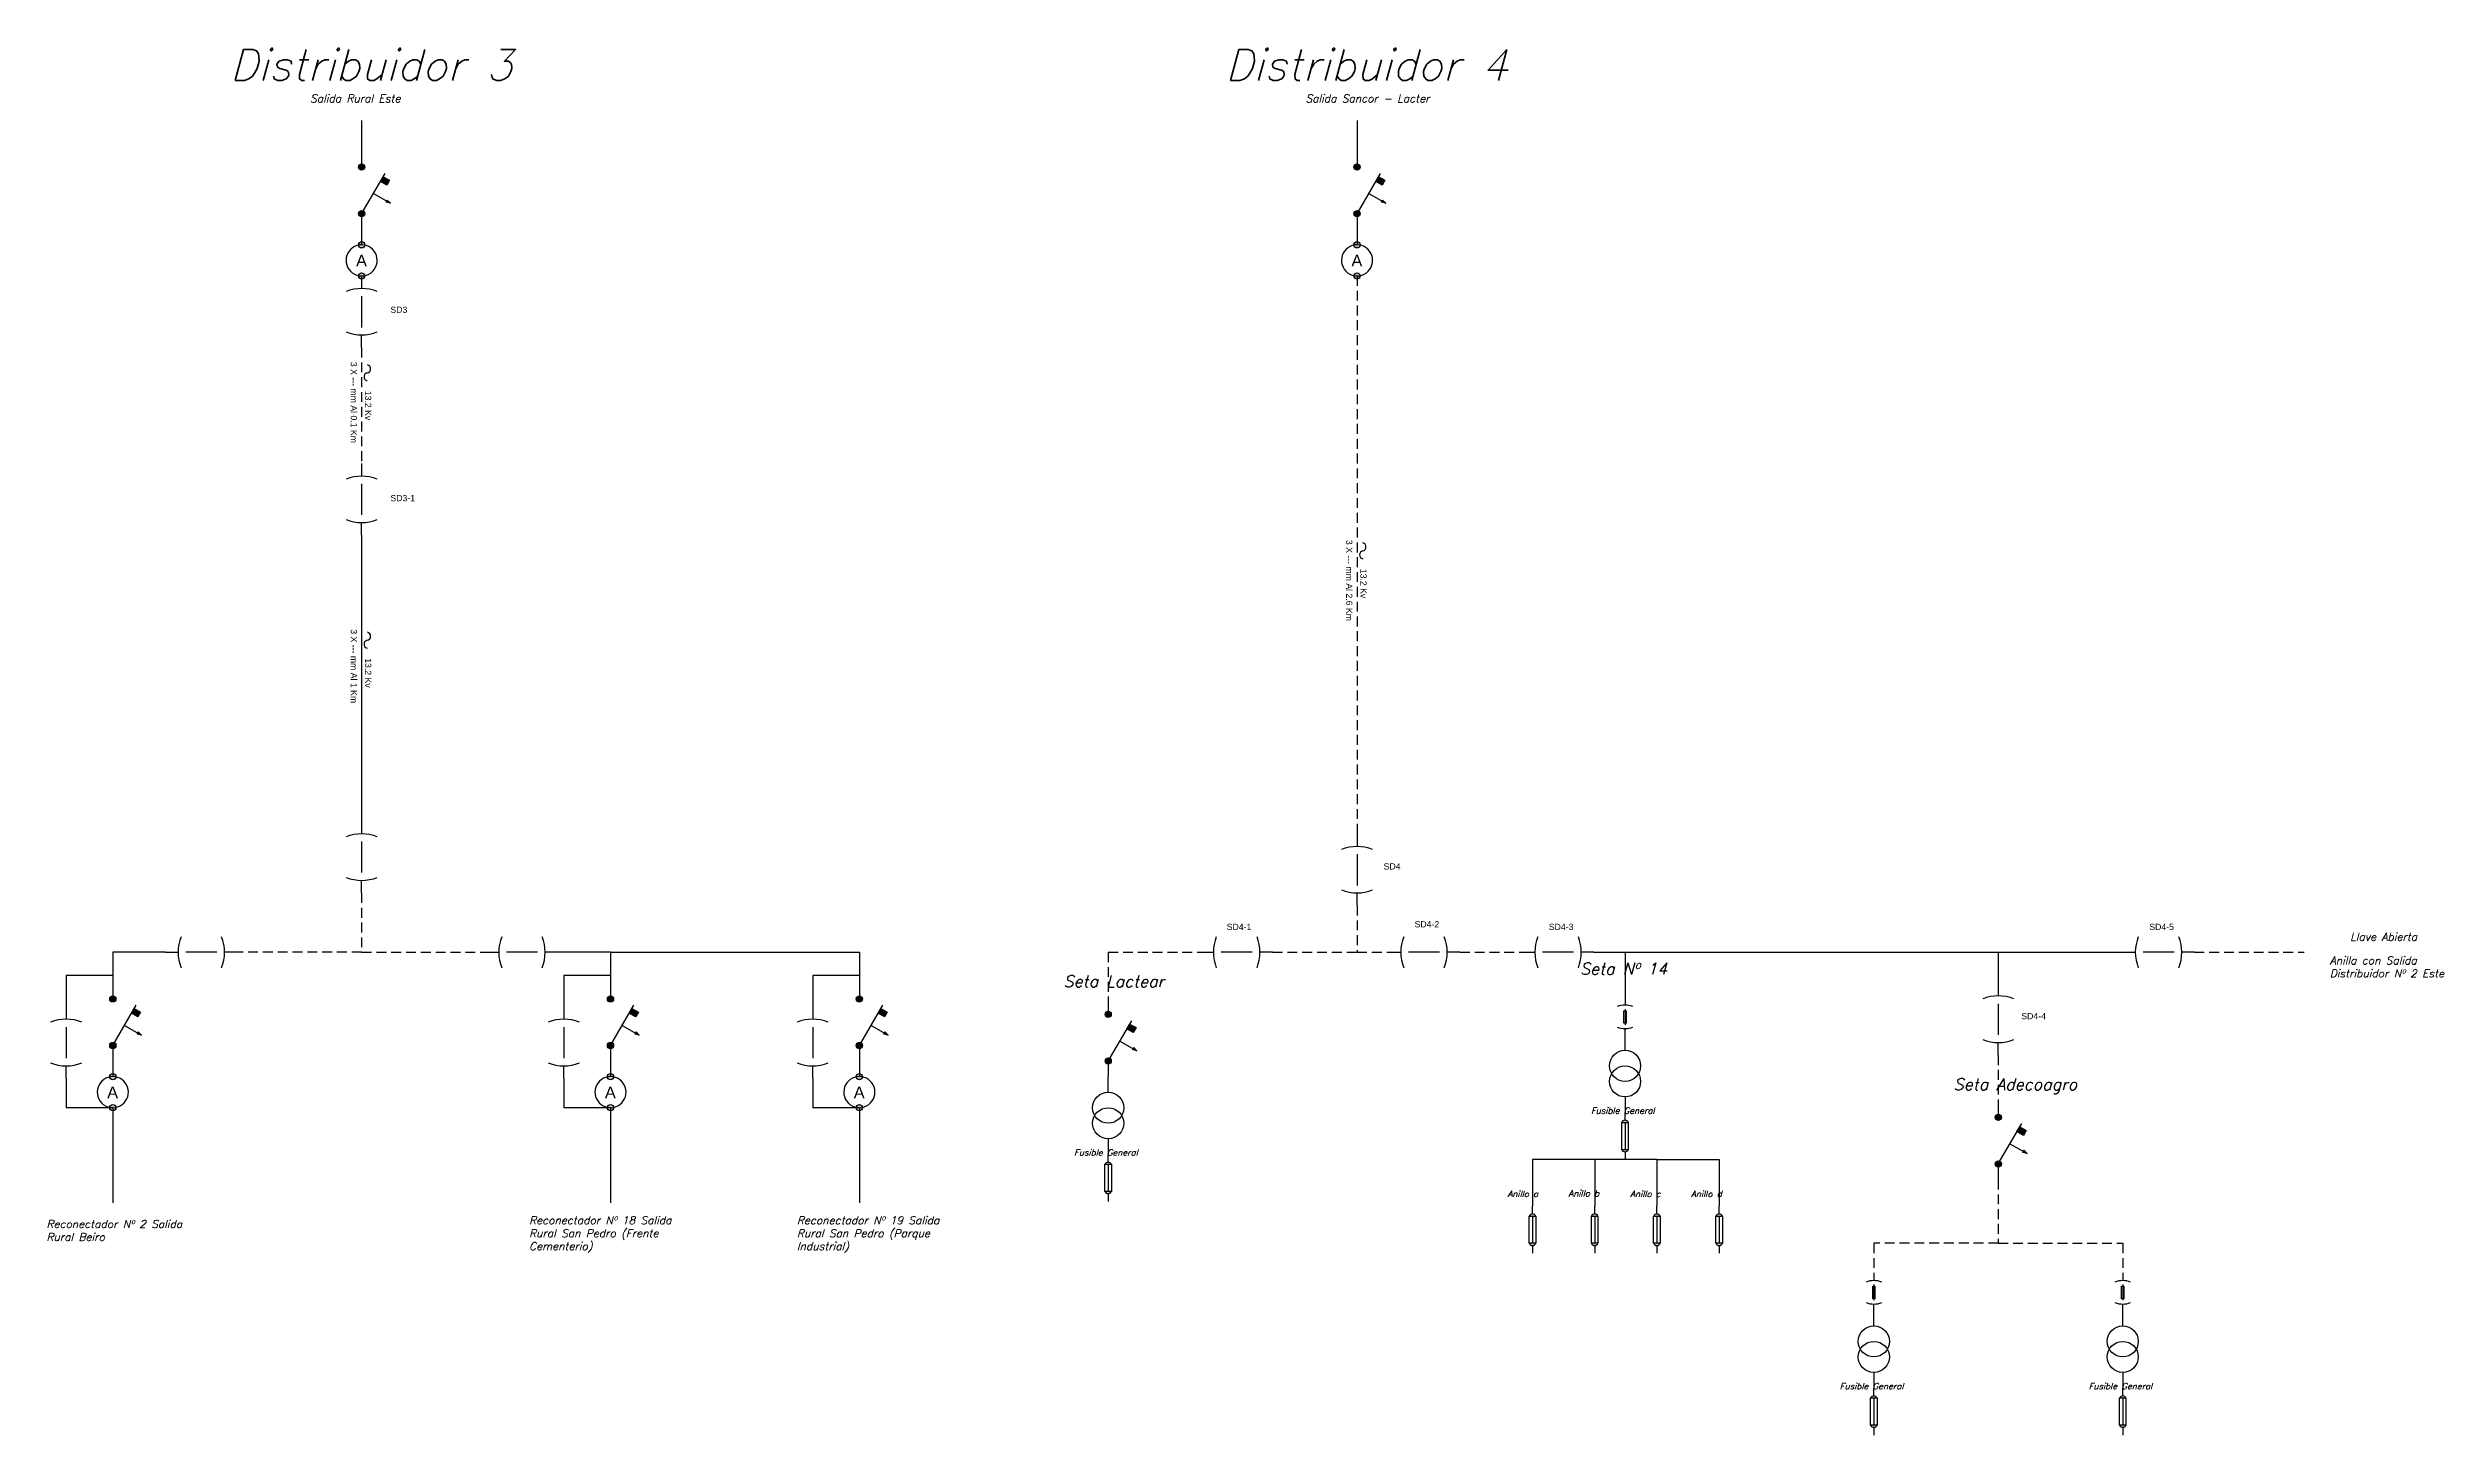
# Model space of a CAD drawing. Header units: millimetres. Extents: x 1875 to 17546, y 2661 to 4631.
# Drawn here: x 16006 to 17546, y 3241 to 4133 of the extents above; entities that cross this region are included whole.
import ezdxf

# ---------------------------------------------------------------- set-up
doc = ezdxf.new("R2010")
doc.units = ezdxf.units.MM
doc.linetypes.add('HIDDEN', pattern=[9.525, 6.35, -3.175])
doc.styles.add('IRAM', font='ROMANS.SHX', dxfattribs={"oblique": 15, "height": 2.5})
doc.styles.get("Standard").update_dxf_attribs({"font": 'arial.ttf'})

msp = doc.modelspace()

# ---------------------------------------------------------------- hatches: boundary and pattern name
h = msp.add_hatch(color=256)
h.dxf.hatch_style = 1
h.paths.add_polyline_path([(16209.4, 4056.8, 1), (16205.4, 4056.8, 1)])
h = msp.add_hatch(color=256)
h.dxf.hatch_style = 1
h.paths.add_polyline_path([(16849.4, 4056.8, 1), (16845.4, 4056.8, 1)])
h = msp.add_hatch(color=256)
h.dxf.hatch_style = 1
h.paths.add_polyline_path([(16223.5, 4045.2), (16225.3, 4048.3), (16221.3, 4050.6), (16219.5, 4047.5)])
h = msp.add_hatch(color=256)
h.dxf.hatch_style = 1
h.paths.add_polyline_path([(16863.5, 4045.2), (16865.3, 4048.3), (16861.3, 4050.6), (16859.5, 4047.5)])
h = msp.add_hatch(color=256)
h.dxf.hatch_style = 1
h.paths.add_polyline_path([(16209.4, 4026.8, 1), (16205.4, 4026.8, 1)])
h = msp.add_hatch(color=256)
h.dxf.hatch_style = 1
h.paths.add_polyline_path([(16223.8, 4035.6), (16223.4, 4034.9), (16225.9, 4033.5)])
h.paths.add_polyline_path([(16223.4, 4034.9), (16223, 4034.2), (16225.9, 4033.5)])
h = msp.add_hatch(color=256)
h.dxf.hatch_style = 1
h.paths.add_polyline_path([(16849.4, 4026.8, 1), (16845.4, 4026.8, 1)])
h = msp.add_hatch(color=256)
h.dxf.hatch_style = 1
h.paths.add_polyline_path([(16863.8, 4035.6), (16863.4, 4034.9), (16865.9, 4033.5)])
h.paths.add_polyline_path([(16863.4, 4034.9), (16863, 4034.2), (16865.9, 4033.5)])
h = msp.add_hatch(color=256)
h.dxf.hatch_style = 1
h.paths.add_polyline_path([(16209.4, 3986.8, 1), (16205.4, 3986.8, 1)])
h.paths.add_polyline_path([(16209.4, 4006.8, 1), (16205.4, 4006.8, 1)])
h = msp.add_hatch(color=256)
h.dxf.hatch_style = 1
h.paths.add_polyline_path([(16849.4, 3986.8, 1), (16845.4, 3986.8, 1)])
h.paths.add_polyline_path([(16845.4, 4006.8, 1), (16849.4, 4006.8, 1)])
h = msp.add_hatch(color=256)
h.dxf.hatch_style = 1
h.paths.add_polyline_path([(16049.4, 3521.8, 1), (16045.4, 3521.8, 1)])
h = msp.add_hatch(color=256)
h.dxf.hatch_style = 1
h.paths.add_polyline_path([(16063.5, 3510.2), (16065.3, 3513.3), (16061.2, 3515.6), (16059.4, 3512.5)])
h = msp.add_hatch(color=256)
h.dxf.hatch_style = 1
h.paths.add_polyline_path([(16369.4, 3521.8, 1), (16365.4, 3521.8, 1)])
h = msp.add_hatch(color=256)
h.dxf.hatch_style = 1
h.paths.add_polyline_path([(16383.5, 3510.2), (16385.3, 3513.3), (16381.2, 3515.6), (16379.4, 3512.5)])
h = msp.add_hatch(color=256)
h.dxf.hatch_style = 1
h.paths.add_polyline_path([(16529.4, 3521.8, 1), (16525.4, 3521.8, 1)])
h = msp.add_hatch(color=256)
h.dxf.hatch_style = 1
h.paths.add_polyline_path([(16543.5, 3510.2), (16545.3, 3513.3), (16541.2, 3515.6), (16539.4, 3512.5)])
h = msp.add_hatch(color=256)
h.dxf.hatch_style = 1
h.paths.add_polyline_path([(16689.4, 3511.8, 1), (16685.4, 3511.8, 1)])
h = msp.add_hatch(color=256)
h.dxf.hatch_style = 1
h.paths.add_polyline_path([(16063.8, 3500.6), (16063.4, 3499.9), (16065.9, 3498.4)])
h.paths.add_polyline_path([(16063.4, 3499.9), (16063, 3499.2), (16065.9, 3498.4)])
h = msp.add_hatch(color=256)
h.dxf.hatch_style = 1
h.paths.add_polyline_path([(16383.8, 3500.6), (16383.4, 3499.9), (16385.9, 3498.4)])
h.paths.add_polyline_path([(16383.4, 3499.9), (16383, 3499.2), (16385.9, 3498.4)])
h = msp.add_hatch(color=256)
h.dxf.hatch_style = 1
h.paths.add_polyline_path([(16543.8, 3500.6), (16543.4, 3499.9), (16545.9, 3498.4)])
h.paths.add_polyline_path([(16543.4, 3499.9), (16543, 3499.2), (16545.9, 3498.4)])
h = msp.add_hatch(color=256)
h.dxf.hatch_style = 1
h.paths.add_polyline_path([(16703.5, 3500.2), (16705.3, 3503.3), (16701.2, 3505.6), (16699.4, 3502.5)])
h = msp.add_hatch(color=256)
h.dxf.hatch_style = 1
h.paths.add_polyline_path([(16049.4, 3491.8, 1), (16045.4, 3491.8, 1)])
h = msp.add_hatch(color=256)
h.dxf.hatch_style = 1
h.paths.add_polyline_path([(16369.4, 3491.8, 1), (16365.4, 3491.8, 1)])
h = msp.add_hatch(color=256)
h.dxf.hatch_style = 1
h.paths.add_polyline_path([(16529.4, 3491.8, 1), (16525.4, 3491.8, 1)])
h = msp.add_hatch(color=256)
h.dxf.hatch_style = 1
h.paths.add_polyline_path([(16689.4, 3481.8, 1), (16685.4, 3481.8, 1)])
h = msp.add_hatch(color=256)
h.dxf.hatch_style = 1
h.paths.add_polyline_path([(16703.8, 3490.6), (16703.4, 3489.9), (16705.9, 3488.4)])
h.paths.add_polyline_path([(16703.4, 3489.9), (16703, 3489.2), (16705.9, 3488.4)])
h = msp.add_hatch(color=256)
h.dxf.hatch_style = 1
h.paths.add_polyline_path([(16049.4, 3451.8, 1), (16045.4, 3451.8, 1)])
h.paths.add_polyline_path([(16045.4, 3471.8, 1), (16049.4, 3471.8, 1)])
h = msp.add_hatch(color=256)
h.dxf.hatch_style = 1
h.paths.add_polyline_path([(16369.4, 3451.8, 1), (16365.4, 3451.8, 1)])
h.paths.add_polyline_path([(16365.4, 3471.8, 1), (16369.4, 3471.8, 1)])
h = msp.add_hatch(color=256)
h.dxf.hatch_style = 1
h.paths.add_polyline_path([(16529.4, 3451.8, 1), (16525.4, 3451.8, 1)])
h.paths.add_polyline_path([(16525.4, 3471.8, 1), (16529.4, 3471.8, 1)])
h = msp.add_hatch(color=256)
h.dxf.hatch_style = 1
h.paths.add_polyline_path([(17017.6, 3442.3), (17021.8, 3442.3, 0.672313)])
h.paths.add_polyline_path([(17021.8, 3424.8), (17017.6, 3424.8, 0.672313)])
h = msp.add_hatch(color=256)
h.dxf.hatch_style = 1
h.paths.add_polyline_path([(17261.7, 3445.6, 1), (17257.7, 3445.6, 1)])
h = msp.add_hatch(color=256)
h.dxf.hatch_style = 1
h.paths.add_polyline_path([(17275.8, 3434), (17277.6, 3437.1), (17273.5, 3439.5), (17271.7, 3436.4)])
h = msp.add_hatch(color=256)
h.dxf.hatch_style = 1
h.paths.add_polyline_path([(17276.1, 3424.4), (17275.7, 3423.7), (17278.2, 3422.3)])
h.paths.add_polyline_path([(17275.7, 3423.7), (17275.3, 3423), (17278.2, 3422.3)])
h = msp.add_hatch(color=256)
h.dxf.hatch_style = 1
h.paths.add_polyline_path([(16685.3, 3415.4), (16689.5, 3415.4, 0.672313)])
h.paths.add_polyline_path([(16689.5, 3397.9), (16685.3, 3397.9, 0.672313)])
h = msp.add_hatch(color=256)
h.dxf.hatch_style = 1
h.paths.add_polyline_path([(17261.7, 3415.6, 1), (17257.7, 3415.6, 1)])
h = msp.add_hatch(color=256)
h.dxf.hatch_style = 1
h.paths.add_polyline_path([(16958.1, 3382), (16962.3, 3382, 0.672313)])
h.paths.add_polyline_path([(16962.3, 3364.6), (16958.1, 3364.6, 0.672313)])
h = msp.add_hatch(color=256)
h.dxf.hatch_style = 1
h.paths.add_polyline_path([(16998.1, 3382), (17002.3, 3382, 0.672313)])
h.paths.add_polyline_path([(17002.3, 3364.6), (16998.1, 3364.6, 0.672313)])
h = msp.add_hatch(color=256)
h.dxf.hatch_style = 1
h.paths.add_polyline_path([(17038.1, 3382), (17042.3, 3382, 0.672313)])
h.paths.add_polyline_path([(17042.3, 3364.6), (17038.1, 3364.6, 0.672313)])
h = msp.add_hatch(color=256)
h.dxf.hatch_style = 1
h.paths.add_polyline_path([(17078.1, 3382), (17082.3, 3382, 0.672313)])
h.paths.add_polyline_path([(17082.3, 3364.6), (17078.1, 3364.6, 0.672313)])
h = msp.add_hatch(color=256)
h.dxf.hatch_style = 1
h.paths.add_polyline_path([(17177.6, 3265.1), (17181.8, 3265.1, 0.672313)])
h.paths.add_polyline_path([(17181.8, 3247.6), (17177.6, 3247.6, 0.672313)])
h = msp.add_hatch(color=256)
h.dxf.hatch_style = 1
h.paths.add_polyline_path([(17337.6, 3265.1), (17341.8, 3265.1, 0.672313)])
h.paths.add_polyline_path([(17341.8, 3247.6), (17337.6, 3247.6, 0.672313)])

# ---------------------------------------------------------------- linework, layer by layer
for p, q in [((16207.4, 4086.8), (16207.4, 4056.8)), ((16847.4, 4086.8), (16847.4, 4056.8)), ((16207.4, 4026.8), (16222.5, 4052.7)), ((16847.4, 4026.8), (16862.5, 4052.7)), ((16215, 4039.8), (16225.9, 4033.5)), ((16855, 4039.8), (16865.9, 4033.5)), ((16207.4, 4026.8), (16207.4, 4016.8)), ((16223.8, 4035.6), (16223, 4034.2)), ((16225.9, 4033.5), (16223, 4034.2)), ((16225.9, 4033.5), (16223.8, 4035.6)), ((16225.9, 4033.5), (16225.9, 4033.5)), ((16847.4, 4026.8), (16847.4, 4016.8)), ((16863.8, 4035.6), (16863, 4034.2)), ((16865.9, 4033.5), (16863, 4034.2)), ((16865.9, 4033.5), (16863.8, 4035.6)), ((16865.9, 4033.5), (16865.9, 4033.5)), ((16207.4, 4016.8), (16207.4, 4006.8)), ((16847.4, 4016.8), (16847.4, 4006.8)), ((16207.4, 3986.8), (16207.4, 3978.7)), ((16207.4, 3973.7), (16207.4, 3953.7)), ((16207.4, 3940.7), (16207.4, 3948.7)), ((16207.4, 3866.2), (16207.4, 3858.1)), ((16207.4, 3853.1), (16207.4, 3833.1)), ((16207.4, 3820), (16207.4, 3828.1)), ((16207.4, 3636.1), (16207.4, 3628)), ((16207.4, 3623), (16207.4, 3603)), ((16847.4, 3627.9), (16847.4, 3619.8)), ((16847.4, 3614.8), (16847.4, 3594.8)), ((16207.4, 3589.9), (16207.4, 3598)), ((16847.4, 3581.8), (16847.4, 3589.8)), ((16081.2, 3551.8), (16089.3, 3551.8)), ((16114.3, 3551.8), (16094.3, 3551.8)), ((16127.4, 3551.8), (16119.3, 3551.8)), ((16287.4, 3551.8), (16295.5, 3551.8)), ((16320.5, 3551.8), (16300.5, 3551.8)), ((16333.5, 3551.8), (16325.5, 3551.8)), ((16746.9, 3551.8), (16755, 3551.8)), ((16780, 3551.8), (16760, 3551.8)), ((16793.1, 3551.8), (16785, 3551.8)), ((16867.4, 3551.8), (16875.5, 3551.8)), ((16900.5, 3551.8), (16880.5, 3551.8)), ((16913.5, 3551.8), (16905.5, 3551.8)), ((16953.5, 3551.8), (16961.6, 3551.8)), ((16986.6, 3551.8), (16966.6, 3551.8)), ((16999.7, 3551.8), (16991.6, 3551.8)), ((17339.7, 3551.8), (17347.8, 3551.8)), ((17372.8, 3551.8), (17352.8, 3551.8)), ((17385.8, 3551.8), (17377.8, 3551.8)), ((17259.7, 3531.8), (17259.7, 3523.7)), ((16017.4, 3516.8), (16017.4, 3508.7)), ((16047.4, 3491.8), (16062.5, 3517.7)), ((16337.4, 3516.8), (16337.4, 3508.7)), ((16367.4, 3491.8), (16382.5, 3517.7)), ((16497.4, 3516.8), (16497.4, 3508.7)), ((16527.4, 3491.8), (16542.5, 3517.7)), ((16687.4, 3521.8), (16687.4, 3511.8)), ((17019.7, 3521.8), (17019.7, 3517.7)), ((17019.7, 3515.2), (17019.7, 3505.2)), ((17259.7, 3518.7), (17259.7, 3498.7)), ((16017.4, 3503.7), (16017.4, 3483.7)), ((16054.9, 3504.7), (16065.9, 3498.4)), ((16063.8, 3500.6), (16063, 3499.2)), ((16065.9, 3498.4), (16063, 3499.2)), ((16065.9, 3498.4), (16063.8, 3500.6)), ((16065.9, 3498.4), (16065.9, 3498.4)), ((16337.4, 3503.7), (16337.4, 3483.7)), ((16374.9, 3504.7), (16385.9, 3498.4)), ((16383.8, 3500.6), (16383, 3499.2)), ((16385.9, 3498.4), (16383, 3499.2)), ((16385.9, 3498.4), (16383.8, 3500.6)), ((16385.9, 3498.4), (16385.9, 3498.4)), ((16497.4, 3503.7), (16497.4, 3483.7)), ((16534.9, 3504.7), (16545.9, 3498.4)), ((16543.8, 3500.6), (16543, 3499.2)), ((16545.9, 3498.4), (16543, 3499.2)), ((16545.9, 3498.4), (16543.8, 3500.6)), ((16545.9, 3498.4), (16545.9, 3498.4)), ((16687.4, 3481.8), (16702.5, 3507.7)), ((17019.7, 3498.7), (17019.7, 3502.7)), ((17019.7, 3488.7), (17019.7, 3498.7)), ((16047.4, 3491.8), (16047.4, 3481.8)), ((16367.4, 3491.8), (16367.4, 3481.8)), ((16527.4, 3491.8), (16527.4, 3481.8)), ((16694.9, 3494.7), (16705.9, 3488.4)), ((16703.8, 3490.6), (16703, 3489.2)), ((16705.9, 3488.4), (16703, 3489.2)), ((16705.9, 3488.4), (16703.8, 3490.6)), ((16705.9, 3488.4), (16705.9, 3488.4)), ((17259.7, 3485.6), (17259.7, 3493.7)), ((16017.4, 3470.6), (16017.4, 3478.7)), ((16047.4, 3481.8), (16047.4, 3471.8)), ((16337.4, 3470.6), (16337.4, 3478.7)), ((16367.4, 3481.8), (16367.4, 3471.8)), ((16497.4, 3470.6), (16497.4, 3478.7)), ((16527.4, 3481.8), (16527.4, 3471.8)), ((16687.4, 3481.8), (16687.4, 3471.8)), ((16687.4, 3461.8), (16687.4, 3471.8)), ((17019.7, 3458.7), (17019.7, 3448.7)), ((17259.7, 3455.6), (17259.7, 3445.6)), ((17019.7, 3443.7), (17019.7, 3448.7)), ((17019.7, 3442.3), (17019.7, 3424.8)), ((17259.7, 3415.6), (17274.8, 3441.6)), ((16687.4, 3431.8), (16687.4, 3421.8)), ((16687.4, 3416.8), (16687.4, 3421.8)), ((17019.7, 3423.4), (17019.7, 3418.4)), ((17267.2, 3428.6), (17278.2, 3422.3)), ((17276.1, 3424.4), (17275.3, 3423)), ((17278.2, 3422.3), (17275.3, 3423)), ((17278.2, 3422.3), (17276.1, 3424.4)), ((17278.2, 3422.3), (17278.2, 3422.3)), ((16687.4, 3415.4), (16687.4, 3397.9)), ((17259.7, 3415.6), (17259.7, 3405.6)), ((16687.4, 3396.5), (16687.4, 3391.5)), ((16960.2, 3383.4), (16960.2, 3388.4)), ((16960.2, 3382), (16960.2, 3364.6)), ((17000.2, 3383.4), (17000.2, 3388.4)), ((17000.2, 3382), (17000.2, 3364.6)), ((17040.2, 3383.4), (17040.2, 3388.4)), ((17040.2, 3382), (17040.2, 3364.6)), ((17080.2, 3383.4), (17080.2, 3388.4)), ((17080.2, 3382), (17080.2, 3364.6)), ((16960.2, 3363.2), (16960.2, 3358.2)), ((17000.2, 3363.2), (17000.2, 3358.2)), ((17040.2, 3363.2), (17040.2, 3358.2)), ((17080.2, 3363.2), (17080.2, 3358.2)), ((17179.7, 3344.6), (17179.7, 3340.5)), ((17339.7, 3344.6), (17339.7, 3340.5)), ((17179.7, 3338), (17179.7, 3328)), ((17339.7, 3338), (17339.7, 3328)), ((17179.7, 3321.5), (17179.7, 3325.5)), ((17179.7, 3311.5), (17179.7, 3321.5)), ((17339.7, 3321.5), (17339.7, 3325.5)), ((17339.7, 3311.5), (17339.7, 3321.5)), ((17179.7, 3281.5), (17179.7, 3271.5)), ((17179.7, 3266.5), (17179.7, 3271.5)), ((17339.7, 3281.5), (17339.7, 3271.5)), ((17339.7, 3266.5), (17339.7, 3271.5)), ((17179.7, 3265.1), (17179.7, 3247.6)), ((17339.7, 3265.1), (17339.7, 3247.6)), ((17179.7, 3246.2), (17179.7, 3241.2)), ((17339.7, 3246.2), (17339.7, 3241.2))]:
    msp.add_line(p, q)
at = {"color": 244, "linetype": 'HIDDEN', "true_color": 0x991b1e}
for p, q in [((16847.4, 3986.8), (16847.4, 3627.9)), ((16847.4, 3581.8), (16847.4, 3551.8)), ((16687.4, 3551.8), (16687.4, 3521.8)), ((16687.4, 3551.8), (16746.9, 3551.8)), ((16793.1, 3551.8), (16847.4, 3551.8)), ((16847.4, 3551.8), (16867.4, 3551.8)), ((16913.5, 3551.8), (16953.5, 3551.8)), ((17259.7, 3485.6), (17259.7, 3455.6)), ((17259.7, 3405.6), (17259.7, 3364.6)), ((17259.7, 3364.6), (17179.7, 3364.6)), ((17179.7, 3364.6), (17179.7, 3344.6)), ((17259.7, 3364.6), (17339.7, 3364.6)), ((17339.7, 3364.6), (17339.7, 3344.6))]:
    msp.add_line(p, q, dxfattribs=at)
at = {"color": 4, "linetype": 'HIDDEN'}
for p, q in [((16207.4, 3940.7), (16207.4, 3866.2)), ((16207.4, 3589.9), (16207.4, 3551.8)), ((16207.4, 3551.8), (16127.4, 3551.8)), ((16207.4, 3551.8), (16287.4, 3551.8))]:
    msp.add_line(p, q, dxfattribs=at)
at = {"color": 4}
for p, q in [((16207.4, 3820), (16207.4, 3636.1)), ((16047.4, 3551.8), (16047.4, 3521.8)), ((16081.2, 3551.8), (16047.4, 3551.8)), ((16367.4, 3551.8), (16333.5, 3551.8)), ((16367.4, 3551.8), (16367.4, 3521.8)), ((16367.4, 3551.8), (16527.4, 3551.8)), ((16527.4, 3551.8), (16527.4, 3521.8)), ((16027.4, 3536.8), (16017.4, 3536.8)), ((16017.4, 3536.8), (16017.4, 3516.8)), ((16047.4, 3536.8), (16027.4, 3536.8)), ((16347.4, 3536.8), (16337.4, 3536.8)), ((16337.4, 3536.8), (16337.4, 3516.8)), ((16367.4, 3536.8), (16347.4, 3536.8)), ((16507.4, 3536.8), (16497.4, 3536.8)), ((16497.4, 3536.8), (16497.4, 3516.8)), ((16527.4, 3536.8), (16507.4, 3536.8)), ((16017.4, 3470.6), (16017.4, 3451.8)), ((16337.4, 3470.6), (16337.4, 3451.8)), ((16497.4, 3470.6), (16497.4, 3451.8)), ((16047.4, 3451.8), (16017.4, 3451.8)), ((16047.4, 3451.8), (16047.4, 3390.6)), ((16367.4, 3451.8), (16337.4, 3451.8)), ((16367.4, 3451.8), (16367.4, 3390.6)), ((16527.4, 3451.8), (16497.4, 3451.8)), ((16527.4, 3451.8), (16527.4, 3390.6))]:
    msp.add_line(p, q, dxfattribs=at)
at = {"color": 244, "true_color": 0x991b1e}
for p, q in [((16999.7, 3551.8), (17019.7, 3551.8)), ((17019.7, 3551.8), (17019.7, 3521.8)), ((17019.7, 3551.8), (17259.7, 3551.8)), ((17259.7, 3551.8), (17259.7, 3531.8)), ((17259.7, 3551.8), (17339.7, 3551.8))]:
    msp.add_line(p, q, dxfattribs=at)
at = {"color": 2, "linetype": 'HIDDEN'}
msp.add_line((17385.8, 3551.8), (17456.4, 3551.8), dxfattribs=at)
at = {"color": 1}
for p, q in [((17040.2, 3418.4), (16960.2, 3418.4)), ((16960.2, 3418.4), (16960.2, 3388.4)), ((17000.2, 3418.4), (17000.2, 3388.4)), ((17040.2, 3418.4), (17080.2, 3418.4)), ((17040.2, 3418.4), (17040.2, 3388.4)), ((17080.2, 3418.4), (17080.2, 3388.4))]:
    msp.add_line(p, q, dxfattribs=at)
for points in [[(16221.3, 4050.6), (16225.3, 4048.3), (16223.5, 4045.2), (16219.5, 4047.5)], [(16861.3, 4050.6), (16865.3, 4048.3), (16863.5, 4045.2), (16859.5, 4047.5)], [(16061.2, 3515.6), (16065.3, 3513.3), (16063.5, 3510.2), (16059.4, 3512.5)], [(16381.2, 3515.6), (16385.3, 3513.3), (16383.5, 3510.2), (16379.4, 3512.5)], [(16541.2, 3515.6), (16545.3, 3513.3), (16543.5, 3510.2), (16539.4, 3512.5)], [(17019, 3514.2), (17020.4, 3514.2), (17020.4, 3506.1), (17019, 3506.1)], [(16701.2, 3505.6), (16705.3, 3503.3), (16703.5, 3500.2), (16699.4, 3502.5)], [(17017.6, 3442.3), (17021.8, 3442.3), (17021.8, 3424.8), (17017.6, 3424.8)], [(17273.5, 3439.5), (17277.6, 3437.1), (17275.8, 3434), (17271.7, 3436.4)], [(16685.3, 3415.4), (16689.5, 3415.4), (16689.5, 3397.9), (16685.3, 3397.9)], [(16958.1, 3382), (16962.3, 3382), (16962.3, 3364.6), (16958.1, 3364.6)], [(16998.1, 3382), (17002.3, 3382), (17002.3, 3364.6), (16998.1, 3364.6)], [(17038.1, 3382), (17042.3, 3382), (17042.3, 3364.6), (17038.1, 3364.6)], [(17078.1, 3382), (17082.3, 3382), (17082.3, 3364.6), (17078.1, 3364.6)], [(17179, 3337), (17180.4, 3337), (17180.4, 3328.9), (17179, 3328.9)], [(17339, 3337), (17340.4, 3337), (17340.4, 3328.9), (17339, 3328.9)], [(17177.6, 3265.1), (17181.8, 3265.1), (17181.8, 3247.6), (17177.6, 3247.6)], [(17337.6, 3265.1), (17341.8, 3265.1), (17341.8, 3247.6), (17337.6, 3247.6)]]:
    msp.add_lwpolyline(points, close=True)
for centre, radius in [((16207.4, 4056.8), 2), ((16847.4, 4056.8), 2), ((16207.4, 4026.8), 2), ((16847.4, 4026.8), 2), ((16207.4, 4006.8), 2), ((16847.4, 4006.8), 2), ((16207.4, 3986.8), 2), ((16847.4, 3986.8), 2), ((16047.4, 3521.8), 2), ((16367.4, 3521.8), 2), ((16527.4, 3521.8), 2), ((16687.4, 3511.8), 2), ((16047.4, 3491.8), 2), ((16367.4, 3491.8), 2), ((16527.4, 3491.8), 2), ((16687.4, 3481.8), 2), ((17019.7, 3478.7), 10), ((16047.4, 3471.8), 2), ((16367.4, 3471.8), 2), ((16527.4, 3471.8), 2), ((17019.7, 3468.7), 10), ((16047.4, 3451.8), 2), ((16367.4, 3451.8), 2), ((16527.4, 3451.8), 2), ((16687.4, 3451.8), 10), ((16687.4, 3441.8), 10), ((17259.7, 3445.6), 2), ((17259.7, 3415.6), 2), ((17179.7, 3301.5), 10), ((17179.7, 3291.5), 10), ((17339.7, 3301.5), 10), ((17339.7, 3291.5), 10)]:
    msp.add_circle(centre, radius)
for centre, radius, start, end in [((16207.4, 3996.8), 10, 307.3629, 232.454), ((16847.4, 3996.8), 10, 307.3629, 232.454), ((16207.4, 3951.8), 26.9, 68.2103, 111.7897), ((16207.4, 3996.8), 10, 232.454, 307.3629), ((16847.4, 3996.8), 10, 232.454, 307.3629), ((16207.4, 3975.7), 26.9, 248.2103, 291.7897), ((16210.5, 3927), 2.64, 282.1847, 77.8153), ((16211.6, 3921.9), 2.64, 102.1847, 257.8153), ((16207.4, 3831.1), 26.9, 68.2103, 111.7897), ((16207.4, 3855), 26.9, 248.2103, 291.7897), ((16851.6, 3807.4), 2.64, 102.1847, 257.8153), ((16850.5, 3812.5), 2.64, 282.1847, 77.8153), ((16211.6, 3749.9), 2.64, 102.1847, 257.8153), ((16210.5, 3755), 2.64, 282.1847, 77.8153), ((16207.4, 3601), 26.9, 68.2103, 111.7897), ((16847.4, 3592.9), 26.9, 68.2103, 111.7897), ((16207.4, 3624.9), 26.9, 248.2103, 291.7897), ((16847.4, 3616.8), 26.9, 248.2103, 291.7897), ((16116.3, 3551.8), 26.9, 158.2103, 201.7897), ((16092.4, 3551.8), 26.9, 338.2103, 21.7897), ((16322.4, 3551.8), 26.9, 158.2103, 201.7897), ((16298.5, 3551.8), 26.9, 338.2103, 21.7897), ((16781.9, 3551.8), 26.9, 158.2103, 201.7897), ((16758.1, 3551.8), 26.9, 338.2103, 21.7897), ((16902.4, 3551.8), 26.9, 158.2103, 201.7897), ((16878.5, 3551.8), 26.9, 338.2103, 21.7897), ((16988.6, 3551.8), 26.9, 158.2103, 201.7897), ((16964.7, 3551.8), 26.9, 338.2103, 21.7897), ((17374.7, 3551.8), 26.9, 158.2103, 201.7897), ((17350.8, 3551.8), 26.9, 338.2103, 21.7897), ((17019.7, 3504.3), 13.5, 68.2103, 111.7897), ((17259.7, 3496.8), 26.9, 68.2103, 111.7897), ((16017.4, 3481.8), 26.9, 68.2103, 111.7897), ((16337.4, 3481.8), 26.9, 68.2103, 111.7897), ((16497.4, 3481.8), 26.9, 68.2103, 111.7897), ((17019.7, 3516.2), 13.5, 248.2103, 291.7897), ((17259.7, 3520.6), 26.9, 248.2103, 291.7897), ((16017.4, 3505.6), 26.9, 248.2103, 291.7897), ((16047.4, 3461.8), 10, 307.3629, 232.454), ((16337.4, 3505.6), 26.9, 248.2103, 291.7897), ((16367.4, 3461.8), 10, 307.3629, 232.454), ((16497.4, 3505.6), 26.9, 248.2103, 291.7897), ((16527.4, 3461.8), 10, 307.3629, 232.454), ((16047.4, 3461.8), 10, 232.454, 307.3629), ((16367.4, 3461.8), 10, 232.454, 307.3629), ((16527.4, 3461.8), 10, 232.454, 307.3629), ((17019.7, 3441.5), 2.25, 22.1731, 157.8269), ((17019.7, 3425.7), 2.25, 202.1731, 337.8269), ((16687.4, 3414.5), 2.25, 22.1731, 157.8269), ((16687.4, 3398.8), 2.25, 202.1731, 337.8269), ((16960.2, 3381.2), 2.25, 22.1731, 157.8269), ((17000.2, 3381.2), 2.25, 22.1731, 157.8269), ((17040.2, 3381.2), 2.25, 22.1731, 157.8269), ((17080.2, 3381.2), 2.25, 22.1731, 157.8269), ((16960.2, 3365.4), 2.25, 202.1731, 337.8269), ((17000.2, 3365.4), 2.25, 202.1731, 337.8269), ((17040.2, 3365.4), 2.25, 202.1731, 337.8269), ((17080.2, 3365.4), 2.25, 202.1731, 337.8269), ((17179.7, 3327.1), 13.5, 68.2103, 111.7897), ((17339.7, 3327.1), 13.5, 68.2103, 111.7897), ((17179.7, 3339), 13.5, 248.2103, 291.7897), ((17339.7, 3339), 13.5, 248.2103, 291.7897), ((17179.7, 3264.2), 2.25, 22.1731, 157.8269), ((17339.7, 3264.2), 2.25, 22.1731, 157.8269), ((17179.7, 3248.5), 2.25, 202.1731, 337.8269), ((17339.7, 3248.5), 2.25, 202.1731, 337.8269)]:
    msp.add_arc(centre, radius, start, end)

# ---------------------------------------------------------------- texts
at = {"attachment_point": 1, "style": 'IRAM'}
for s, width, heights, insert, char_height in [('Distribuidor 3', 256.719, [7.76], (16122.7, 4132.5), 20), ('Distribuidor 4', 256.719, [7.76], (16762.7, 4132.5), 20), ('Salida Rural Este ', 96.08, [7.76], (16174.3, 4103.4), 5), ('Salida Sancor - Lacter', 96.08, [7.76], (16814.3, 4103.4), 5), ('Llave Abierta  ', 96.08, [7.76], (17485.9, 3564.2), 5), ('Seta Nº 14', 73.639, [0], (16990.8, 3544.9), 7.5), ('Anilla con Salida Distribuidor Nº 2 Este ', 101.683, [25], (17472.8, 3549), 5), ('Seta Lactear', 74.393, [0], (16658.7, 3536.8), 7.5), ('Seta Adecoagro', 103.836, [0], (17231, 3470.6), 7.5), ('Fusible General ', 50.416, [0], (16997.8, 3451.9), 4), ('Fusible General ', 50.416, [0], (16665.5, 3425), 4), ('Anillo a', 29.434, [0], (16944.2, 3398.4), 4), ('Anillo b', 29.434, [0], (16983.4, 3398.7), 4), ('Anillo c', 29.434, [0], (17023.1, 3398.4), 4), ('Anillo d', 29.434, [0], (17062.2, 3398.4), 4), ('Reconectador Nº 2 Salida Rural Beiro', 101.683, [25], (16004.8, 3379.5), 5), ('Reconectador Nº 18 Salida Rural San Pedro (Frente Cementerio)', 101.683, [25], (16315.1, 3381.9), 5), ('Reconectador Nº 19 Salida Rural San Pedro (Parque Industrial)', 101.683, [25], (16487.3, 3381.9), 5), ('Fusible General ', 50.416, [0], (17157.8, 3274.7), 4), ('Fusible General ', 50.416, [0], (17317.8, 3274.7), 4)]:
    msp.add_mtext_dynamic_manual_height_columns(s, width=width, gutter_width=12.5, heights=heights, dxfattribs=dict(at, insert=insert, char_height=char_height))
at = {"attachment_point": 1}
for s, width, insert, char_height in [('A', 9.889, (16203.8, 4000.4), 7.5), ('A', 9.889, (16843.8, 4000.4), 7.5), ('SD3', 28.858, (16225.9, 3967), 4), ('SD3-1', 28.858, (16225.9, 3845.9), 4), ('SD4', 28.858, (16864.5, 3609), 4), ('SD4-1', 28.858, (16763.6, 3570.1), 4), ('SD4-2', 28.858, (16884.4, 3571.8), 4), ('SD4-3', 28.858, (16970.7, 3570.1), 4), ('SD4-5', 28.858, (17356.8, 3570.1), 4), ('SD4-4', 28.858, (17274.5, 3512.7), 4), ('A', 9.889, (16043.8, 3465.4), 7.5), ('A', 9.889, (16363.8, 3465.4), 7.5), ('A', 9.889, (16523.8, 3465.4), 7.5)]:
    msp.add_mtext_dynamic_manual_height_columns(s, width=width, gutter_width=12.5, heights=[0], dxfattribs=dict(at, insert=insert, char_height=char_height))
at = {"char_height": 4, "attachment_point": 1, "rotation": 270}
for s, insert in [('3 X --- mm Al 0.1 Km', (16204.4, 3931.5)), ('13.2 Kv', (16213.6, 3912.9)), ('3 X --- mm Al 2.6 Km', (16844.4, 3817)), ('13.2 Kv', (16853.6, 3798.4)), ('3 X --- mm Al 1 Km', (16204.4, 3759.5)), ('13.2 Kv', (16213.6, 3740.9))]:
    msp.add_mtext_dynamic_manual_height_columns(s, width=125.724, gutter_width=12.5, heights=[0], dxfattribs=dict(at, insert=insert))

doc.saveas('drawing.dxf')
